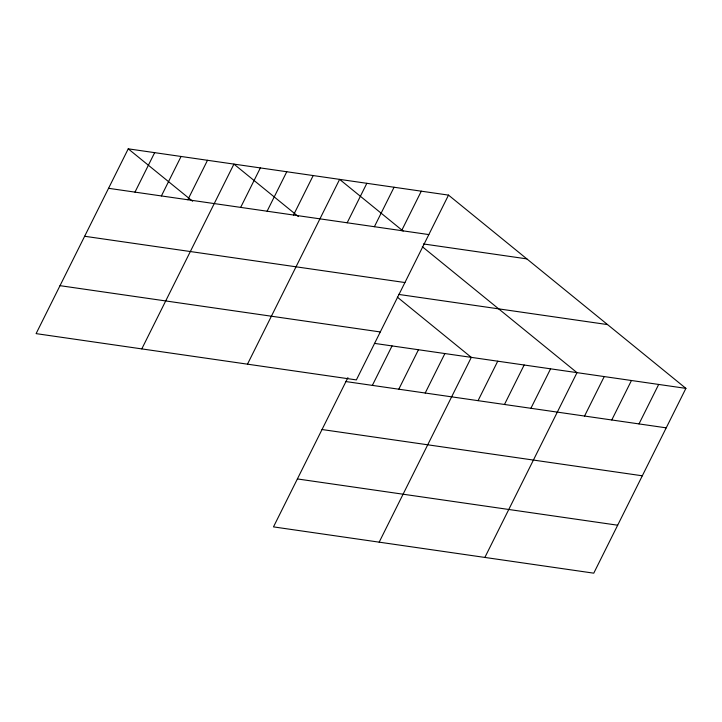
<?xml version="1.0" encoding="UTF-8"?>
<svg xmlns="http://www.w3.org/2000/svg" width="722" height="722" viewBox="0 0 722 722"><rect width="100%" height="100%" fill="white"/><g stroke="black" fill="none" stroke-linecap="round" stroke-linejoin="round"><path stroke-width="1.08" d="M448.515 195.111L128.236 148.831L36.1 333.627L356.379 379.907L448.515 195.111L685.9 388.373L593.764 573.169L273.485 526.889L347.905 377.624M134.978 192.124L154.661 152.649M161.403 195.942L181.078 156.466M187.828 199.759L207.503 160.284M141.792 348.897L233.928 164.102L298.339 216.546M240.67 207.394L260.353 167.919M267.095 211.212L286.778 171.737M293.52 215.03L313.195 175.554M247.484 364.168L339.62 179.372L403.156 231.103M347.165 222.782L366.848 183.307M374.384 226.717L394.068 187.242M401.613 230.652L421.296 191.177M372.362 385.386L392.046 345.919M398.788 389.203L418.462 349.737M425.204 393.021L444.887 353.554M379.176 542.159L471.313 357.372L397.326 297.13M478.054 400.656L497.738 361.19M504.479 404.473L524.154 365.007M530.905 408.291L550.579 368.825M484.868 557.429L577.004 372.642L422.298 246.689M584.549 416.043L604.233 376.568M611.769 419.978L631.452 380.503M638.997 423.913L658.681 384.438M108.553 188.307L428.832 234.578M423.399 243.937L526.852 258.882M84.645 236.265L404.925 282.537M398.481 294.386L607.563 324.593M60.007 285.668L380.286 331.949M374.429 343.374L685.9 388.373M345.937 381.568L666.216 427.848M322.03 429.527L642.309 475.798M297.392 478.939L617.671 525.21M128.236 148.831L192.648 201.276"/></g></svg>
